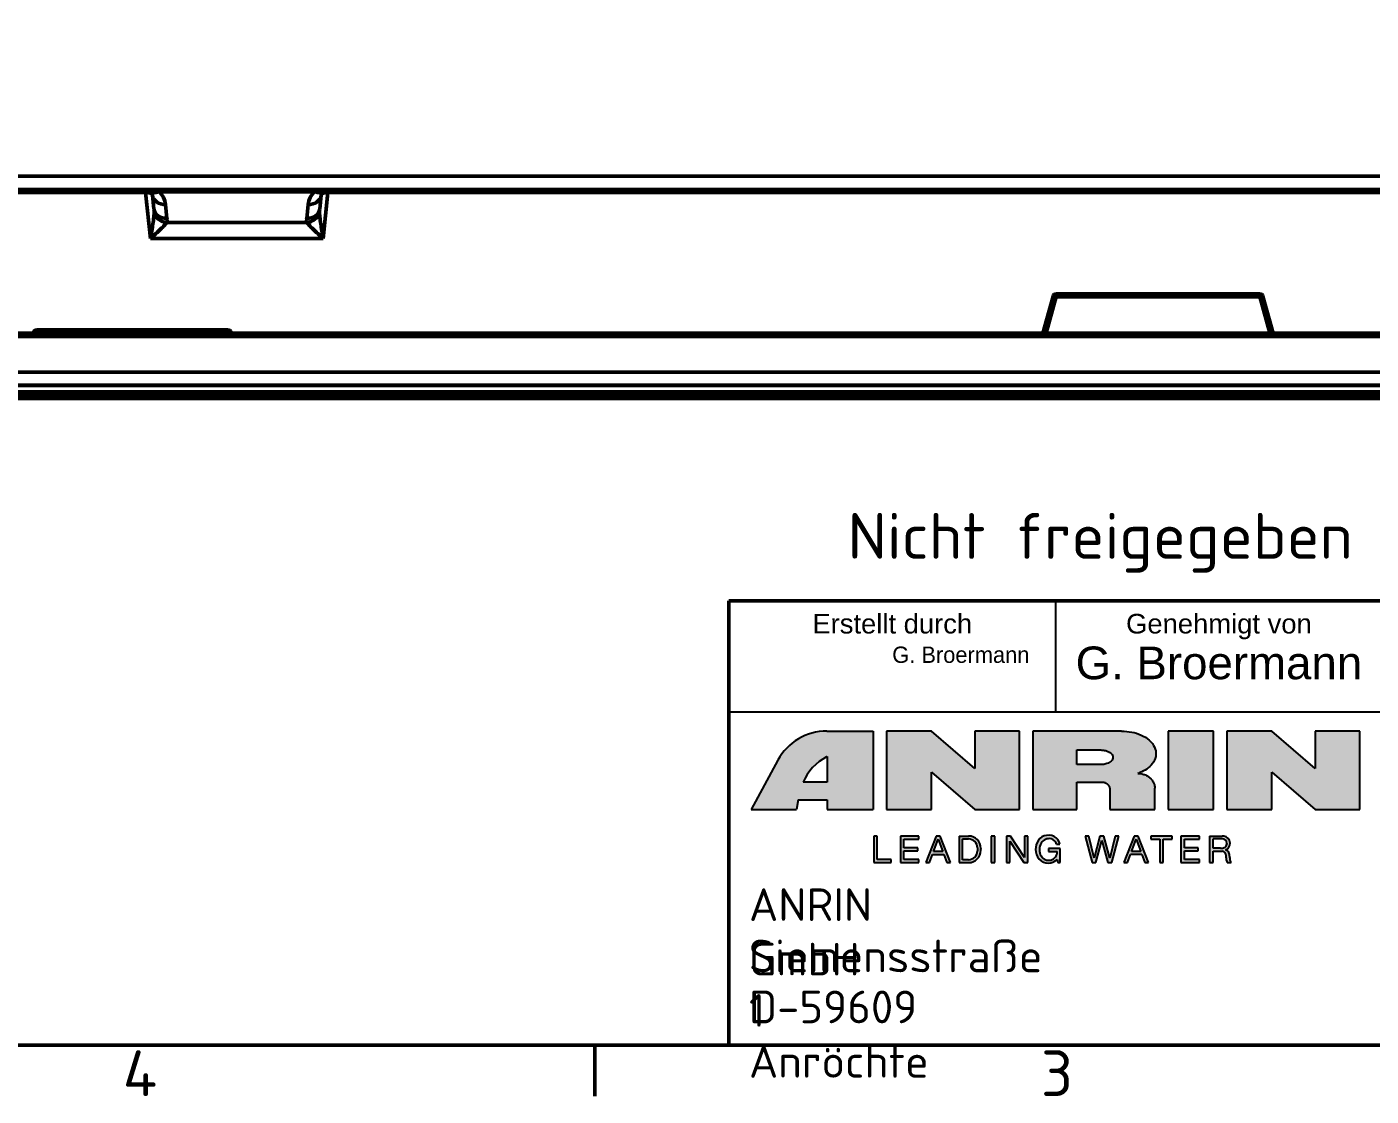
# Model space of a CAD drawing. Header units: millimetres. Extents: x 0 to 2219, y -32 to 1188.
# Drawn here: x 1174.5 to 1380.3, y 32.2 to 195.8 of the extents above; entities that cross this region are included whole.
import ezdxf
from ezdxf.enums import TextEntityAlignment as Align

# ---------------------------------------------------------------- set-up
doc = ezdxf.new("R2018")
doc.units = ezdxf.units.MM
doc.header["$LTSCALE"] = 2
doc.layers.get('0').update_dxf_attribs({"lineweight": 50})
for name, color, linetype, lineweight in [('Rahmen (ISO)', 7, 'Continuous', 50), ('Schraffur (ISO)', 7, 'Continuous', 50), ('Sichtbar (ISO)', 7, 'Continuous', 50), ('Sichtbar schmal (ISO)', 7, 'Continuous', 50), ('Skizziergeometrie (ISO)', 7, 'Continuous', 50), ('Symbol (ISO)', 7, 'Continuous', 50), ('Symbole(DIN)', 7, 'Continuous', 50), ('Titel (ISO)', 7, 'Continuous', 50)]:
    doc.layers.add(name, color=color, linetype=linetype, lineweight=lineweight)
doc.styles.add('Aktuell-DIN', font='arial.ttf')
doc.styles.add('Notiztext (DIN)', font='isocpeur.ttf')
doc.styles.get("Standard").update_dxf_attribs({"font": 'arial.ttf'})
doc.styles.add('TXT 3_5', font='isocpeur.ttf')
doc.styles.add('TXT 5_0', font='isocpeur.ttf')

# ---------------------------------------------------------------- blocks, each defined once
blk = doc.blocks.new('Ränder Standardrahmen')
at = {"layer": 'Rahmen (ISO)'}
blk.add_line((630.7500076293945, 20), (630.7500076293945, 16.10000014305115), dxfattribs=at)
at = {"layer": 'Rahmen (ISO)', "flags": 128}
blk.add_lwpolyline([(20, 20), (20, 574.0000152587891), (820.9999847412109, 574.0000152587891), (820.9999847412109, 20), (20, 20)], dxfattribs=at)
at = {"layer": 'Rahmen (ISO)', "char_height": 3.499999940395355, "attachment_point": 7, "style": 'Notiztext (DIN)'}
for s, insert in [('4', (594.611383488974, 16.10000005960465)), ('3', (664.8700415007283, 16.10000005960465))]:
    blk.add_mtext(s, dxfattribs=dict(at, insert=insert))
blk = doc.blocks.new('Schriftfelder Kundenzeichnung DE')
at = {"layer": 'Schraffur (ISO)'}
h = blk.add_hatch(color=256, dxfattribs=at)
edge = h.paths.add_edge_path(flags=0)
edge.add_line((108.683909823923, 225.3408427413095), (110.516742063923, 225.3408427413095))
edge.add_line((110.5167420639229, 225.3408427413095), (110.5167420639229, 227.2962102213095))
edge.add_arc((111.2257004586354, 225.8655982654567), 1.59664416, 116.3613146929463, 117.7482226645101)
edge.add_arc((112.3362595360138, 223.7546137413095), 3.981931800000001, 117.7482226645103, 156.5245153357833)
edge = h.paths.add_edge_path()
edge.add_arc((110.5045526805172, 224.9907311013095), 4.26078048, 90, 151.5119102653221)
edge.add_line((106.7596833415043, 227.0230214182844), (104.712935583923, 223.2515115813095))
edge.add_line((104.712935583923, 223.2515115813095), (108.171648543923, 223.2515115813095))
edge.add_line((108.171648543923, 223.2515115813095), (108.2998586025441, 223.9915139013095))
edge.add_line((108.2998586025441, 223.9915139013095), (110.5167420639229, 223.9915139013095))
edge.add_line((110.5167420639229, 223.9915139013095), (110.5167420639229, 223.2515115813095))
edge.add_line((110.5167420639229, 223.2515115813095), (114.045733623923, 223.2515115813095))
edge.add_line((114.045733623923, 223.2515115813095), (114.045733623923, 229.2515115813095))
edge.add_line((114.045733623923, 229.2515115813095), (110.5045526805172, 229.2515115813095))
for points in [[(125.252607783923, 223.2515115813095), (121.817400063923, 223.2515115813095), (118.505964063923, 226.1045144613095), (118.505964063923, 223.2515115813095), (115.070756343923, 223.2515115813095), (115.070756343923, 229.2515115813095), (118.505964063923, 229.2515115813095), (121.817400063923, 226.3985087013095), (121.817400063923, 229.2515115813095), (125.252607783923, 229.2515115813095)], [(140.097968583923, 223.2515115813095), (136.625119383923, 223.2515115813095), (136.625119383923, 229.2515115813095), (140.097968583923, 229.2515115813095)], [(147.869635023923, 229.2515115813095), (151.304842743923, 229.2515115813095), (151.304842743923, 223.2515115813095), (147.869635023923, 223.2515115813095), (144.558199023923, 226.1045144613095), (144.558199023923, 223.2515115813095), (141.122991303923, 223.2515115813095), (141.122991303923, 229.2515115813095), (144.558199023923, 229.2515115813095), (147.869635023923, 226.3985087013095)], [(114.092750823923, 221.2198260213095), (114.092750823923, 219.1891757013095), (115.437950823923, 219.1891757013095), (115.437950823923, 219.4171757013095), (114.362750823923, 219.4171757013095), (114.362750823923, 221.2198260213095)], [(117.539431743923, 220.9918260213095), (117.539431743923, 221.2198260213095), (116.127950823923, 221.2198260213095), (116.127950823923, 219.1891757013095), (117.539431743923, 219.1891757013095), (117.539431743923, 219.4171757013095), (116.399148063923, 219.4171757013095), (116.399148063923, 220.0905008613095), (117.454217463923, 220.0905008613095), (117.454217463923, 220.3185008613095), (116.399148063923, 220.3185008613095), (116.399148063923, 220.9918260213095)], [(123.086601303923, 221.2198260213095), (123.086601303923, 219.1891757013095), (123.356828463923, 219.1891757013095), (123.356828463923, 221.2198260213095)], [(124.262986023923, 221.2198260213095), (124.262986023923, 219.1891757013095), (124.518913143923, 219.1891757013095), (124.518913143923, 220.8277610613095), (125.589754863923, 219.1891757013095), (125.881309503923, 219.1891757013095), (125.881309503923, 221.2198260213095), (125.625382383923, 221.2198260213095), (125.625382383923, 219.5812406613095), (124.5545406639229, 221.2198260213095)], [(132.561861423923, 221.2198260213095), (132.155045343923, 219.5180909013095), (131.699562243923, 221.2198260213095), (131.4071755239229, 221.2198260213095), (130.951692423923, 219.5180909013095), (130.544876343923, 221.2198260213095), (130.268875503923, 221.2198260213095), (130.805499063923, 219.1891757013095), (131.097885783923, 219.1891757013095), (131.553368883923, 220.8909108213095), (132.008851983923, 219.1891757013095), (132.301238703923, 219.1891757013095), (132.837862263923, 221.2198260213095)], [(135.977502663923, 219.1891757013095), (136.247237223923, 219.1891757013095), (136.247237223923, 220.9918260213095), (136.924449183923, 220.9918260213095), (136.924449183923, 221.2198260213095), (135.300290703923, 221.2198260213095), (135.300290703923, 220.9918260213095), (135.977502663923, 220.9918260213095)], [(139.015114863923, 219.1891757013095), (139.015114863923, 219.4171757013095), (137.874831183923, 219.4171757013095), (137.874831183923, 220.0905008613095), (138.929900583923, 220.0905008613095), (138.929900583923, 220.3185008613095), (137.874831183923, 220.3185008613095), (137.874831183923, 220.9918260213095), (139.015114863923, 220.9918260213095), (139.015114863923, 221.2198260213095), (137.603633943923, 221.2198260213095), (137.603633943923, 219.1891757013095)]]:
    blk.add_hatch(color=256, dxfattribs=at).paths.add_polyline_path(points)
h = blk.add_hatch(color=256, dxfattribs=at)
edge = h.paths.add_edge_path(flags=0)
edge.add_line((129.642346503923, 227.8052701413094), (129.642346503923, 226.6901711013095))
edge.add_line((129.642346503923, 226.6901711013095), (131.480023983923, 226.6901711013095))
edge.add_spline(control_points=[(131.480023983923, 226.6901711013095), (131.5318805497063, 226.6916958227884), (131.6305581805931, 226.6945972085825), (131.7834079712094, 226.7187347864066), (131.9456075507691, 226.7621980947508), (132.1091953016572, 226.8344387768472), (132.2411939532879, 226.9285784099501), (132.3403721803921, 227.0402636060593), (132.396135090417, 227.1601969955236), (132.4018507240181, 227.2893400885062), (132.3685830476563, 227.4029543419422), (132.2920363050484, 227.5186120536297), (132.1869485253285, 227.6088157974424), (132.0663152088053, 227.6797835189072), (131.9581459113344, 227.7259415766284), (131.8527252149688, 227.7585600237585), (131.7479852451018, 227.7823689967755), (131.6253257673098, 227.8010784926916), (131.5313444046484, 227.8037896558978), (131.480023983923, 227.8052701413094)], knot_values=[-0.2348443077656115, -0.2348443077656115, -0.2348443077656115, -0.2348443077656115, -0.2192949338551818, -0.2052554725607108, -0.1885299087278163, -0.1690334631389931, -0.1519110800315538, -0.1403572958252844, -0.1244643519458432, -0.1133909403395071, -0.1022811609910772, -0.08951621207976893, -0.07231263734836829, -0.06124997503032472, -0.04759695909511757, -0.03714336058679168, -0.02818110863432662, -0.01538886339449367, 0, 0, 0, 0], degree=3, periodic=0)
edge.add_line((131.480023983923, 227.8052701413094), (129.642346503923, 227.8052701413094))
edge = h.paths.add_edge_path()
edge.add_spline(control_points=[(134.3150813439229, 226.0103985813095), (134.4168598895055, 226.0499850707431), (134.6939340057785, 226.1577522972583), (135.1242053294814, 226.422542312788), (135.5393193016908, 226.8579692208423), (135.7441753496952, 227.4401807852996), (135.6188050910975, 228.067237885474), (135.188165090126, 228.5998506058473), (134.5630450770148, 228.975213475255), (133.8338599334821, 229.208407002818), (133.3252697546637, 229.2368130615507), (133.0621032639229, 229.2515115813095)], knot_values=[0, 0, 0, 0, 0.03273779986462733, 0.08912287864097368, 0.1501897263755084, 0.2100176711255166, 0.2664548752384519, 0.3341424044766891, 0.4091241048504136, 0.4826164910825286, 0.5614219785737962, 0.5614219785737962, 0.5614219785737962, 0.5614219785737962], degree=3, periodic=0)
edge.add_line((133.0621032639229, 229.2515115813095), (126.2776305039229, 229.2515115813095))
edge.add_line((126.277630503923, 229.2515115813095), (126.277630503923, 223.2515115813094))
edge.add_line((126.277630503923, 223.2515115813095), (129.640630143923, 223.2515115813095))
edge.add_line((129.640630143923, 223.2515115813095), (129.640630143923, 225.3408427413095))
edge.add_line((129.640630143923, 225.3408427413095), (131.617366023923, 225.3408427413095))
edge.add_spline(control_points=[(131.617366023923, 225.3408427413095), (131.6488713517749, 225.3391210629297), (131.7096549333692, 225.3357994095647), (131.7990697278204, 225.3095878925087), (131.872281801242, 225.2741947818108), (131.9337235729713, 225.2322818866625), (131.9865197590555, 225.1865581139826), (132.0300926899619, 225.1373930018526), (132.0741991413703, 225.0750696916928), (132.1122919188791, 225.0043523735758), (132.1455681176842, 224.9096097331732), (132.1624950295837, 224.8218552984954), (132.1642300527399, 224.7638858272553), (132.164888943923, 224.7418713813095)], knot_values=[0, 0, 0, 0, 0.009437148749291642, 0.01820719669116636, 0.02774254030071362, 0.03371989700886165, 0.04047332671375441, 0.04864753822361823, 0.05335390803231722, 0.0633642127570237, 0.07261690739271422, 0.08340067882478427, 0.09000333732218208, 0.09000333732218208, 0.09000333732218208, 0.09000333732218208], degree=3, periodic=0)
edge.add_line((132.164888943923, 224.7418713813095), (132.164888943923, 223.2515115813094))
edge.add_line((132.164888943923, 223.2515115813095), (135.600096663923, 223.2515115813095))
edge.add_line((135.600096663923, 223.2515115813095), (135.600096663923, 224.8899704613095))
edge.add_spline(control_points=[(135.600096663923, 224.8899704613095), (135.5969135726795, 224.9497369570432), (135.5914782726407, 225.0517914731497), (135.5554397474652, 225.1884953475542), (135.5074912832181, 225.3128218758276), (135.4394430282167, 225.4367425261486), (135.3534139701515, 225.5517938194365), (135.2404039955451, 225.6704034442483), (135.111628615453, 225.7719278015089), (134.9566551882107, 225.8619626514578), (134.8241544066446, 225.9192584722618), (134.7024348326499, 225.9579576020105), (134.5708608940054, 225.9892465075556), (134.4424725479349, 226.0072562669392), (134.346413905029, 226.0096257119596), (134.3150813439229, 226.0103985813095)], knot_values=[0, 0, 0, 0, 0.01790270397454535, 0.03056983295888588, 0.04221164982264758, 0.057826131227419, 0.07280866371495635, 0.08518183669927369, 0.1068974509930123, 0.1217176774808403, 0.1388591343700172, 0.1500828583150381, 0.1599955145979027, 0.1794151422518301, 0.1888157834339211, 0.1888157834339211, 0.1888157834339211, 0.1888157834339211], degree=3, periodic=0)
h = blk.add_hatch(color=256, dxfattribs=at)
h.paths.add_polyline_path([(119.021969763923, 220.9790897013095), (119.375604997844, 220.0260197013095), (118.6683345300019, 220.0260197013095)], flags=0)
h.paths.add_polyline_path([(118.357824783923, 219.1891757013095), (118.079050503923, 219.1891757013095), (118.872720123923, 221.2198260213095), (119.1712194039229, 221.2198260213095), (119.964889023923, 219.1891757013095), (119.686114743923, 219.1891757013095), (119.4591581092633, 219.8008386213095), (118.5847814185826, 219.8008386213095)])
h = blk.add_hatch(color=256, dxfattribs=at)
edge = h.paths.add_edge_path(flags=0)
edge.add_line((122.022680343923, 220.3187820213095), (122.022680343923, 220.0902197013095))
edge.add_arc((121.344585543923, 220.0902197013095), 0.6780948, -90, 0, ccw=False)
edge.add_line((121.344585543923, 219.4121249013095), (120.888736383923, 219.4121249013095))
edge.add_line((120.888736383923, 219.4121249013095), (120.888736383923, 220.9968768213095))
edge.add_line((120.888736383923, 220.9968768213095), (121.344585543923, 220.9968768213095))
edge.add_arc((121.344585543923, 220.3187820213095), 0.6780948, 0, 90, ccw=False)
edge = h.paths.add_edge_path()
edge.add_line((122.292907503923, 220.2777335013095), (122.292907503923, 220.1312682213095))
edge.add_arc((121.350814983923, 220.1312682213095), 0.9420925200000002, -90, 0, ccw=False)
edge.add_line((121.350814983923, 219.1891757013095), (120.618509223923, 219.1891757013095))
edge.add_line((120.618509223923, 219.1891757013095), (120.618509223923, 221.2198260213095))
edge.add_line((120.618509223923, 221.2198260213095), (121.350814983923, 221.2198260213095))
edge.add_arc((121.350814983923, 220.2777335013095), 0.9420925200000002, 0, 90, ccw=False)
h = blk.add_hatch(color=256, dxfattribs=at)
edge = h.paths.add_edge_path()
edge.add_arc((127.4262397882722, 220.3651757013095), 0.9096000000000004, 108.7548966671923, 155.983844719467)
edge.add_arc((127.807688463923, 220.1952149180556), 1.3272, 155.9838447194682, 187.9914345018063)
edge.add_arc((127.5224852712298, 220.1551757013095), 1.039200000000001, 187.991434501805, 233.7769540661515)
edge.add_arc((127.4381004384694, 220.0399757013095), 0.8964000000000004, 233.7769540661532, 284.14111023393)
edge.add_arc((127.4187510198735, 220.1167757013095), 0.9755999999999999, 284.1411102339305, 316.1812399542431)
edge.add_line((128.1226791656291, 219.4412903013095), (128.193566103923, 219.1891757013095))
edge.add_line((128.193566103923, 219.1891757013095), (128.363966103923, 219.1891757013095))
edge.add_line((128.363966103923, 219.1891757013095), (128.363966103923, 220.2576428613095))
edge.add_line((128.363966103923, 220.2576428613095), (127.473759663923, 220.2576428613095))
edge.add_line((127.473759663923, 220.2576428613095), (127.473759663923, 220.0305529413095))
edge.add_line((127.473759663923, 220.0305529413095), (128.1257988137048, 220.0305529413095))
edge.add_arc((127.4694716349456, 220.0207757013095), 0.6564000000000001, -150.37950396507392, 0.8534663380053757, ccw=False)
edge.add_arc((127.7417420887227, 220.1755757013095), 0.9696000000000005, 148.1617581461661, 209.6204960349263, ccw=False)
edge.add_arc((127.5195022183124, 220.3135757013095), 0.708, 78.44410074413952, 148.1617581461653, ccw=False)
edge.add_arc((127.5550797393053, 220.4875757013095), 0.5304000000000002, 11.53554341040342, 78.44410074413878, ccw=False)
edge.add_line((128.074766103923, 220.5936428613095), (128.324366103923, 220.5936428613095))
edge.add_arc((127.6013750059995, 220.5276135320432), 0.7260000000000002, 5.21823285918623, 65.66421573335826)
edge.add_arc((127.4698379533712, 220.2367757013095), 1.045200000000001, 65.66421573336058, 108.7548966671922)
h = blk.add_hatch(color=256, dxfattribs=at)
h.paths.add_polyline_path([(134.535621877844, 220.0260197013095), (134.181986643923, 220.9790897013095), (133.8283514100019, 220.0260197013095)], flags=0)
h.paths.add_polyline_path([(134.032737003923, 221.2198260213095), (133.239067383923, 219.1891757013095), (133.517841663923, 219.1891757013095), (133.7447982985826, 219.8008386213095), (134.6191749892633, 219.8008386213095), (134.846131623923, 219.1891757013095), (135.124905903923, 219.1891757013095), (134.331236283923, 221.2198260213095)])
h = blk.add_hatch(color=256, dxfattribs=at)
edge = h.paths.add_edge_path(flags=0)
edge.add_line((140.771062743923, 220.9968768213095), (140.066121063923, 220.9968768213095))
edge.add_line((140.066121063923, 220.9968768213095), (140.066121063923, 220.2839815413095))
edge.add_line((140.066121063923, 220.2839815413095), (140.633433783923, 220.2839815413095))
edge.add_arc((140.633433783923, 221.1473537013095), 0.86337216, 270, 289.1620101958619)
edge.add_arc((140.824118943923, 220.5986092605525), 0.2824407600000001, 289.1620101958597, 360)
edge.add_line((141.106559703923, 220.5986092605525), (141.106559703923, 220.6613798613095))
edge.add_arc((140.771062743923, 220.6613798613095), 0.3354969600000001, 0, 90)
edge = h.paths.add_edge_path()
edge.add_line((139.796039943923, 221.2198260213095), (139.796039943923, 219.1891757013095))
edge.add_line((139.796039943923, 219.1891757013095), (140.066121063923, 219.1891757013095))
edge.add_line((140.066121063923, 219.1891757013095), (140.066121063923, 220.0568142213095))
edge.add_line((140.066121063923, 220.0568142213095), (140.757378303923, 220.0568142213095))
edge.add_arc((140.757378303923, 219.7724142213095), 0.2844, 12.877147864535516, 90, ccw=False)
edge.add_arc((138.890345279691, 219.3455902219524), 2.199600000000001, 0.34767452326332204, 12.877147864535289, ccw=False)
edge.add_arc((141.422298663923, 219.3609544686387), 0.3323999999999999, 180.3476745232685, 211.1167275824202)
edge.add_line((141.137725623923, 219.1891757013095), (141.4374325839229, 219.1891757013095))
edge.add_arc((141.810972903923, 219.4630769049109), 0.4632000000000002, 190.0760485959375, 216.2510084252529, ccw=False)
edge.add_arc((143.2228554653303, 219.7139626015817), 1.8972, 181.1097201713741, 190.0760485959349, ccw=False)
edge.add_arc((140.454974703923, 219.6603468330855), 0.8712000000000004, 1.10972017137414, 19.97247768533239)
edge.add_arc((140.977159143923, 219.8501224127102), 0.3156000000000001, 19.97247768533407, 85.20143695251477)
edge.add_arc((140.844616383923, 220.6563195945944), 0.5167545600000002, 287.9134775026913, 363.4992817117508)
edge.add_arc((140.7984608387399, 220.6534971813095), 0.5629963200000003, 3.499281711751236, 81.2837322856036)
edge.add_arc((140.7547331892268, 220.3682773413095), 0.8515486800000001, 81.2837322856041, 90)
edge.add_line((140.7547331892268, 221.2198260213095), (139.796039943923, 221.2198260213095))
at = {"layer": 'Skizziergeometrie (ISO)', "color": 7, "lineweight": 25}
for p, q in [((110.5045526805172, 229.2515115813095), (114.045733623923, 229.2515115813095)), ((114.045733623923, 229.2515115813095), (114.045733623923, 223.2515115813095)), ((115.070756343923, 229.2515115813095), (115.070756343923, 223.2515115813095)), ((118.505964063923, 229.2515115813095), (115.070756343923, 229.2515115813095)), ((121.817400063923, 226.3985087013095), (118.505964063923, 229.2515115813095)), ((125.252607783923, 229.2515115813095), (121.817400063923, 229.2515115813095)), ((121.817400063923, 229.2515115813095), (121.817400063923, 226.3985087013095)), ((125.252607783923, 223.2515115813095), (125.252607783923, 229.2515115813095)), ((126.277630503923, 229.2515115813095), (126.277630503923, 223.2515115813095)), ((133.0621032639229, 229.2515115813095), (126.277630503923, 229.2515115813095)), ((140.097968583923, 229.2515115813095), (136.625119383923, 229.2515115813095)), ((136.625119383923, 229.2515115813095), (136.625119383923, 223.2515115813095)), ((140.097968583923, 223.2515115813095), (140.097968583923, 229.2515115813095)), ((144.558199023923, 229.2515115813095), (141.122991303923, 229.2515115813095)), ((141.122991303923, 229.2515115813095), (141.122991303923, 223.2515115813095)), ((147.869635023923, 226.3985087013095), (144.558199023923, 229.2515115813095)), ((147.869635023923, 229.2515115813095), (147.869635023923, 226.3985087013095)), ((151.304842743923, 229.2515115813095), (147.869635023923, 229.2515115813095)), ((151.304842743923, 223.2515115813095), (151.304842743923, 229.2515115813095)), ((129.642346503923, 227.8052701413094), (131.480023983923, 227.8052701413094)), ((129.642346503923, 226.6901711013095), (129.642346503923, 227.8052701413094)), ((106.7596833415043, 227.0230214182844), (104.712935583923, 223.2515115813095)), ((110.5167420639229, 227.2962102213095), (110.5167420639229, 225.3408427413095)), ((131.480023983923, 226.6901711013095), (129.642346503923, 226.6901711013095)), ((110.5167420639229, 225.3408427413095), (108.683909823923, 225.3408427413095)), ((118.505964063923, 226.1045144613095), (121.817400063923, 223.2515115813095)), ((118.505964063923, 223.2515115813095), (118.505964063923, 226.1045144613095)), ((129.640630143923, 223.2515115813095), (129.640630143923, 225.3408427413095)), ((129.640630143923, 225.3408427413095), (131.617366023923, 225.3408427413095)), ((144.558199023923, 223.2515115813095), (144.558199023923, 226.1045144613095)), ((144.558199023923, 226.1045144613095), (147.869635023923, 223.2515115813095)), ((132.164888943923, 224.7418713813095), (132.164888943923, 223.2515115813095)), ((135.600096663923, 223.2515115813095), (135.600096663923, 224.8899704613095)), ((104.712935583923, 223.2515115813095), (108.171648543923, 223.2515115813095)), ((108.2998586025441, 223.9915139013095), (108.171648543923, 223.2515115813095)), ((108.2998586025441, 223.9915139013095), (110.5167420639229, 223.9915139013095)), ((110.5167420639229, 223.9915139013095), (110.5167420639229, 223.2515115813095)), ((110.5167420639229, 223.2515115813095), (114.045733623923, 223.2515115813095)), ((115.070756343923, 223.2515115813095), (118.505964063923, 223.2515115813095)), ((121.817400063923, 223.2515115813095), (125.252607783923, 223.2515115813095)), ((126.277630503923, 223.2515115813095), (129.640630143923, 223.2515115813095)), ((132.164888943923, 223.2515115813095), (135.600096663923, 223.2515115813095)), ((136.625119383923, 223.2515115813095), (140.097968583923, 223.2515115813095)), ((141.122991303923, 223.2515115813095), (144.558199023923, 223.2515115813095)), ((147.869635023923, 223.2515115813095), (151.304842743923, 223.2515115813095)), ((114.362750823923, 221.2198260213095), (114.092750823923, 221.2198260213095)), ((114.092750823923, 221.2198260213095), (114.092750823923, 219.1891757013095)), ((114.362750823923, 219.4171757013095), (114.362750823923, 221.2198260213095)), ((116.127950823923, 221.2198260213095), (116.127950823923, 219.1891757013095)), ((117.539431743923, 221.2198260213095), (116.127950823923, 221.2198260213095)), ((117.539431743923, 220.9918260213095), (117.539431743923, 221.2198260213095)), ((118.872720123923, 221.2198260213095), (118.079050503923, 219.1891757013095)), ((119.1712194039229, 221.2198260213095), (118.872720123923, 221.2198260213095)), ((119.964889023923, 219.1891757013095), (119.1712194039229, 221.2198260213095)), ((120.618509223923, 221.2198260213095), (121.350814983923, 221.2198260213095)), ((120.618509223923, 221.2198260213095), (120.618509223923, 219.1891757013095)), ((123.086601303923, 221.2198260213095), (123.086601303923, 219.1891757013095)), ((123.356828463923, 221.2198260213095), (123.086601303923, 221.2198260213095)), ((123.356828463923, 219.1891757013095), (123.356828463923, 221.2198260213095)), ((124.262986023923, 221.2198260213095), (124.262986023923, 219.1891757013095)), ((124.5545406639229, 221.2198260213095), (124.262986023923, 221.2198260213095)), ((125.625382383923, 219.5812406613095), (124.5545406639229, 221.2198260213095)), ((125.881309503923, 221.2198260213095), (125.625382383923, 221.2198260213095)), ((125.625382383923, 221.2198260213095), (125.625382383923, 219.5812406613095)), ((125.881309503923, 219.1891757013095), (125.881309503923, 221.2198260213095)), ((130.268875503923, 221.2198260213095), (130.805499063923, 219.1891757013095)), ((130.544876343923, 221.2198260213095), (130.268875503923, 221.2198260213095)), ((130.951692423923, 219.5180909013095), (130.544876343923, 221.2198260213095)), ((131.4071755239229, 221.2198260213095), (130.951692423923, 219.5180909013095)), ((131.699562243923, 221.2198260213095), (131.4071755239229, 221.2198260213095)), ((132.155045343923, 219.5180909013095), (131.699562243923, 221.2198260213095)), ((132.561861423923, 221.2198260213095), (132.155045343923, 219.5180909013095)), ((132.301238703923, 219.1891757013095), (132.837862263923, 221.2198260213095)), ((132.837862263923, 221.2198260213095), (132.561861423923, 221.2198260213095)), ((134.032737003923, 221.2198260213095), (133.239067383923, 219.1891757013095)), ((134.331236283923, 221.2198260213095), (134.032737003923, 221.2198260213095)), ((135.124905903923, 219.1891757013095), (134.331236283923, 221.2198260213095)), ((135.300290703923, 221.2198260213095), (135.300290703923, 220.9918260213095)), ((136.924449183923, 221.2198260213095), (135.300290703923, 221.2198260213095)), ((136.924449183923, 220.9918260213095), (136.924449183923, 221.2198260213095)), ((137.603633943923, 221.2198260213095), (137.603633943923, 219.1891757013095)), ((139.015114863923, 221.2198260213095), (137.603633943923, 221.2198260213095)), ((139.015114863923, 220.9918260213095), (139.015114863923, 221.2198260213095)), ((139.796039943923, 221.2198260213095), (139.796039943923, 219.1891757013095)), ((139.796039943923, 221.2198260213095), (140.7547331892268, 221.2198260213095)), ((116.399148063923, 220.9918260213095), (117.539431743923, 220.9918260213095)), ((116.399148063923, 220.3185008613095), (116.399148063923, 220.9918260213095)), ((117.454217463923, 220.3185008613095), (116.399148063923, 220.3185008613095)), ((117.454217463923, 220.0905008613095), (117.454217463923, 220.3185008613095)), ((118.6683345300019, 220.0260197013095), (119.021969763923, 220.9790897013095)), ((119.021969763923, 220.9790897013095), (119.375604997844, 220.0260197013095)), ((120.888736383923, 220.9968768213095), (121.344585543923, 220.9968768213095)), ((120.888736383923, 219.4121249013095), (120.888736383923, 220.9968768213095)), ((122.022680343923, 220.3187820213095), (122.022680343923, 220.0902197013095)), ((122.292907503923, 220.2777335013095), (122.292907503923, 220.2045008613095)), ((122.292907503923, 220.1312682213095), (122.292907503923, 220.2045008613095)), ((124.518913143923, 220.8277610613095), (125.589754863923, 219.1891757013095)), ((124.518913143923, 219.1891757013095), (124.518913143923, 220.8277610613095)), ((128.363966103923, 220.2576428613095), (127.473759663923, 220.2576428613095)), ((127.473759663923, 220.2576428613095), (127.473759663923, 220.0305529413095)), ((128.074766103923, 220.5936428613095), (128.324366103923, 220.5936428613095)), ((128.363966103923, 219.1891757013095), (128.363966103923, 220.2576428613095)), ((131.097885783923, 219.1891757013095), (131.553368883923, 220.8909108213095)), ((131.553368883923, 220.8909108213095), (132.008851983923, 219.1891757013095)), ((133.8283514100019, 220.0260197013095), (134.181986643923, 220.9790897013095)), ((134.181986643923, 220.9790897013095), (134.535621877844, 220.0260197013095)), ((135.300290703923, 220.9918260213095), (135.977502663923, 220.9918260213095)), ((135.977502663923, 220.9918260213095), (135.977502663923, 219.1891757013095)), ((136.247237223923, 219.1891757013095), (136.247237223923, 220.9918260213095)), ((136.247237223923, 220.9918260213095), (136.924449183923, 220.9918260213095)), ((137.874831183923, 220.3185008613095), (137.874831183923, 220.9918260213095)), ((137.874831183923, 220.9918260213095), (139.015114863923, 220.9918260213095)), ((138.929900583923, 220.3185008613095), (137.874831183923, 220.3185008613095)), ((138.929900583923, 220.0905008613095), (138.929900583923, 220.3185008613095)), ((140.066121063923, 220.2839815413095), (140.066121063923, 220.9968768213095)), ((140.771062743923, 220.9968768213095), (140.066121063923, 220.9968768213095)), ((140.633433783923, 220.2839815413095), (140.066121063923, 220.2839815413095)), ((141.106559703923, 220.6613798613095), (141.106559703923, 220.5986092605525)), ((114.092750823923, 219.1891757013095), (115.437950823923, 219.1891757013095)), ((115.437950823923, 219.4171757013095), (114.362750823923, 219.4171757013095)), ((115.437950823923, 219.1891757013095), (115.437950823923, 219.4171757013095)), ((116.127950823923, 219.1891757013095), (117.539431743923, 219.1891757013095)), ((116.399148063923, 220.0905008613095), (117.454217463923, 220.0905008613095)), ((116.399148063923, 219.4171757013095), (116.399148063923, 220.0905008613095)), ((117.539431743923, 219.4171757013095), (116.399148063923, 219.4171757013095)), ((117.539431743923, 219.1891757013095), (117.539431743923, 219.4171757013095)), ((118.079050503923, 219.1891757013095), (118.357824783923, 219.1891757013095)), ((118.357824783923, 219.1891757013095), (118.5847814185826, 219.8008386213095)), ((118.5847814185826, 219.8008386213095), (119.4591581092633, 219.8008386213095)), ((119.375604997844, 220.0260197013095), (118.6683345300019, 220.0260197013095)), ((119.4591581092633, 219.8008386213095), (119.686114743923, 219.1891757013095)), ((119.686114743923, 219.1891757013095), (119.964889023923, 219.1891757013095)), ((120.618509223923, 219.1891757013095), (121.350814983923, 219.1891757013095)), ((121.344585543923, 219.4121249013095), (120.888736383923, 219.4121249013095)), ((123.086601303923, 219.1891757013095), (123.356828463923, 219.1891757013095)), ((124.262986023923, 219.1891757013095), (124.518913143923, 219.1891757013095)), ((125.589754863923, 219.1891757013095), (125.881309503923, 219.1891757013095)), ((127.473759663923, 220.0305529413095), (128.1257988137048, 220.0305529413095)), ((128.1226791656291, 219.4412903013095), (128.193566103923, 219.1891757013095)), ((128.193566103923, 219.1891757013095), (128.363966103923, 219.1891757013095)), ((130.805499063923, 219.1891757013095), (131.097885783923, 219.1891757013095)), ((132.008851983923, 219.1891757013095), (132.301238703923, 219.1891757013095)), ((133.239067383923, 219.1891757013095), (133.517841663923, 219.1891757013095)), ((133.517841663923, 219.1891757013095), (133.7447982985826, 219.8008386213095)), ((134.6191749892633, 219.8008386213095), (133.7447982985826, 219.8008386213095)), ((134.535621877844, 220.0260197013095), (133.8283514100019, 220.0260197013095)), ((134.6191749892633, 219.8008386213095), (134.846131623923, 219.1891757013095)), ((134.846131623923, 219.1891757013095), (135.124905903923, 219.1891757013095)), ((135.977502663923, 219.1891757013095), (136.247237223923, 219.1891757013095)), ((137.603633943923, 219.1891757013095), (139.015114863923, 219.1891757013095)), ((137.874831183923, 219.4171757013095), (137.874831183923, 220.0905008613095)), ((137.874831183923, 220.0905008613095), (138.929900583923, 220.0905008613095)), ((139.015114863923, 219.4171757013095), (137.874831183923, 219.4171757013095)), ((139.015114863923, 219.1891757013095), (139.015114863923, 219.4171757013095)), ((139.796039943923, 219.1891757013095), (140.066121063923, 219.1891757013095)), ((140.066121063923, 219.1891757013095), (140.066121063923, 220.0568142213095)), ((140.066121063923, 220.0568142213095), (140.757378303923, 220.0568142213095)), ((141.137725623923, 219.1891757013095), (141.437432583923, 219.1891757013095))]:
    blk.add_line(p, q, dxfattribs=at)
for centre, radius, start, end in [((110.5045526805172, 224.9907311013095), 4.26078048, 90, 151.5119102653221), ((112.3362595360138, 223.7546137413095), 3.981931800000001, 117.7482226645103, 156.5245153357833), ((111.2257004586354, 225.8655982654567), 1.59664416, 116.3613146929463, 117.7482226645107), ((121.350814983923, 220.2777335013095), 0.9420925200000002, 0, 90), ((127.4262397882722, 220.3651757013095), 0.9096000000000003, 108.7548966671923, 155.983844719467), ((127.4698379533712, 220.2367757013095), 1.0452, 65.66421573336058, 108.7548966671922), ((127.6013750059995, 220.5276135320432), 0.7260000000000001, 5.21823285918623, 65.66421573335954), ((140.7547331892268, 220.3682773413095), 0.8515486800000001, 81.28373228560291, 90), ((140.7984608387399, 220.6534971813095), 0.5629963200000001, 3.499281711751236, 81.28373228560307), ((121.344585543923, 220.3187820213095), 0.6780948, 0, 90), ((127.807688463923, 220.1952149180556), 1.3272, 155.9838447194682, 187.9914345018063), ((127.7417420887227, 220.1755757013095), 0.9696000000000004, 148.1617581461661, 209.6204960349263), ((127.5195022183124, 220.3135757013095), 0.708, 78.44410074413948, 148.1617581461653), ((127.5550797393053, 220.4875757013095), 0.5304000000000001, 11.53554341040343, 78.44410074413803), ((140.633433783923, 221.1473537013095), 0.86337216, 270, 289.1620101958619), ((140.771062743923, 220.6613798613095), 0.3354969600000001, 0, 90), ((140.824118943923, 220.5986092605525), 0.2824407600000001, 289.1620101958597, 0), ((140.844616383923, 220.6563195945944), 0.5167545600000001, 287.9134775026913, 3.499281711750788), ((140.977159143923, 219.8501224127102), 0.3156000000000001, 19.97247768533407, 85.20143695251102), ((121.344585543923, 220.0902197013095), 0.6780948, 270, 0), ((121.350814983923, 220.1312682213095), 0.9420925200000002, 270, 0), ((127.5224852712298, 220.1551757013095), 1.0392, 187.9914345018049, 233.7769540661515), ((127.4694716349456, 220.0207757013095), 0.6564000000000002, 209.620496034926, 0.8534663380054042), ((127.4381004384694, 220.0399757013095), 0.8964000000000001, 233.7769540661532, 284.1411102339306), ((127.4187510198735, 220.1167757013095), 0.9756, 284.1411102339305, 316.1812399542453), ((140.757378303923, 219.7724142213095), 0.2844, 12.87714786453554, 90), ((138.890345279691, 219.3455902219524), 2.1996, 0.3476745232632531, 12.8771478645354), ((141.422298663923, 219.3609544686387), 0.3324, 180.3476745232684, 211.1167275824202), ((140.454974703923, 219.6603468330855), 0.8712000000000002, 1.10972017137414, 19.97247768533498), ((143.2228554653303, 219.7139626015817), 1.897200000000001, 181.1097201713741, 190.0760485959349), ((141.810972903923, 219.4630769049109), 0.4632000000000001, 190.0760485959374, 216.2510084252529)]:
    blk.add_arc(centre, radius, start, end, dxfattribs=at)
for points in [[(133.0621032639229, 229.2515115813095), (133.8462557746336, 229.1731832606335), (134.5467567336024, 228.9508963066916), (135.1805291676098, 228.5501993626232), (135.5884603104999, 228.0100583216921), (135.6915455727778, 227.4551806509307), (135.5056253722709, 226.8865226022367), (135.0966282800945, 226.4330500365676), (134.6174821356491, 226.1358183371737), (134.3150813439229, 226.0103985813095)], [(131.480023983923, 227.8052701413094), (131.6337114573302, 227.7974042545105), (131.7602543934786, 227.778668216014), (131.8476103684736, 227.7586399949592), (131.9474376584851, 227.7276192866132), (132.0727895797133, 227.6735140164714), (132.1679057855395, 227.6170236885778), (132.2965136999456, 227.5027595091251), (132.3654462706314, 227.3953225845159), (132.3957536732886, 227.2884386237863), (132.3909585201203, 227.1778083794296), (132.3269342643267, 227.0323454591179), (132.2511889104856, 226.9451007783633), (132.1130863736701, 226.843881760126), (131.9354261898252, 226.7635823321329), (131.7740744651306, 226.7195361121942), (131.6353101601302, 226.6982026876764), (131.480023983923, 226.6901711013095)], [(131.617366023923, 225.3408427413095), (131.7113174548353, 225.3319485701201), (131.7957290500455, 225.3081566243327), (131.881511213711, 225.2665189230023), (131.9309256235622, 225.2328871609209), (131.9819957731823, 225.1886975569888), (132.0362716725853, 225.1275755468387), (132.0634713555392, 225.0891676189483), (132.1109898819901, 225.0010619453961), (132.1418554303675, 224.9138349213411), (132.1615692363428, 224.8078144587696), (132.164888943923, 224.7418713813095)], [(134.3150813439229, 226.0103985813095), (134.4090228658445, 226.0069063152109), (134.6014678914223, 225.9808850555933), (134.6978822143886, 225.9578556442858), (134.8048405013295, 225.9238391369095), (134.9621127026067, 225.8556598942196), (135.090192730592, 225.7810983911076), (135.2604374112249, 225.6462891216501), (135.3457206480241, 225.5566436505373), (135.4353090299954, 225.4365538933147), (135.5102236484788, 225.2995538827619), (135.5522722654606, 225.190994664826), (135.5834603626697, 225.0682228510287), (135.600096663923, 224.8899704613095)]]:
    blk.add_spline(points, degree=3, dxfattribs=at)
at = {"layer": 'Titel (ISO)', "lineweight": 50}
for p, q in [((283.008889163923, 239.2203436413095), (103.008889163923, 239.2203436413095)), ((103.008889163923, 239.2203436413095), (103.008889163923, 205.2203436413095)), ((103.008889163923, 205.2203436413095), (283.008889163923, 205.2203436413095))]:
    blk.add_line(p, q, dxfattribs=at)
at = {"layer": 'Titel (ISO)', "lineweight": 25}
for p, q in [((128.008889163923, 239.2203436413095), (128.008889163923, 230.7203436413095)), ((103.008889163923, 230.7203436413095), (283.008889163923, 230.7203436413095))]:
    blk.add_line(p, q, dxfattribs=at)
at = {"layer": 'Symbole(DIN)', "color": 7, "char_height": 1.500000059604645, "attachment_point": 2, "style": 'Aktuell-DIN'}
for s, insert in [('\\fArial|b0|i0;Erstellt durch', (115.508889163923, 238.2203436413095)), ('\\fArial|b0|i0;Genehmigt von', (140.508889163923, 238.2203436413095))]:
    blk.add_mtext(s, dxfattribs=dict(at, insert=insert))
at = {"layer": 'Symbole(DIN)', "color": 7, "insert": (140.508889163923, 235.7203436413095), "char_height": 2.5, "width": 21.93025827407837, "attachment_point": 2, "style": 'Aktuell-DIN'}
blk.add_mtext('\\fArial|b0|i0;G. Broermann', dxfattribs=at)
at = {"layer": 'Symbole(DIN)', "color": 7, "lineweight": 30, "flags": 104}
for tag, height, p in [('AUTOR', 2.5, (115.508889163923, 235.7203436413095)), ('Artikelnummer', 3.00000011920929, (186.3422224972563, 235.7203436413095)), ('MATERIAL', 1.800000071525574, (236.3422224972563, 235.7203436413095)), ('VaultStatus', 2.000000029802322, (268.008889163923, 227.2203436413095)), ('BAUTEILNUMMER', 4.000000059604645, (186.3422224972563, 227.2203436413095)), ('Oberfläche', 2.5, (236.3422224972563, 227.2203436413095)), ('REVISIONSNUMMER', 4.000000059604645, (215.9255558305896, 227.2203436413095)), ('MASSE\\P3;', 3.00000011920929, (236.3422224972563, 218.7203436413095)), ('GENEHM.DAT._KONSTR.', 3.00000011920929, (268.008889163923, 218.7203436413095)), ('Dokumentenart', 2.5, (236.3422224972563, 210.2203436413094)), ('Anfänglicher_Ansichtsmaßstab', 2.5, (258.008889163923, 210.2203436413095)), ('Blattgröße', 2.5, (268.008889163923, 210.2203436413095)), ('Blattnummer', 2.5, (278.008889163923, 210.2203436413095))]:
    blk.add_attdef(tag, text='', height=height, dxfattribs=at).set_placement(p, align=Align.TOP_CENTER)
at = {"layer": 'Titel (ISO)', "char_height": 2.5, "attachment_point": 1, "style": 'TXT 5_0'}
for s, insert, width in [('\\fISOCPEUR|b0|i0;ANRIN GmbH', (104.5403373575877, 217.2203436413095), 16.91164970397949), ('\\fISOCPEUR|b0|i0;Siemensstraße 1', (104.5403373575877, 213.2959991612718), 21.75723314285278), ('\\fISOCPEUR|b0|i0;D-59609 Anröchte', (104.5403373575877, 209.3951105990694), 23.94448757171631)]:
    blk.add_mtext(s, dxfattribs=dict(at, insert=insert, width=width))

msp = doc.modelspace()

# ---------------------------------------------------------------- linework, layer by layer
at = {"layer": 'Sichtbar (ISO)'}
for p, q in [((1192.725861735051, 170.9723251821723), (1104.072562414604, 170.9723251821723)), ((1192.725861735051, 170.9723251821723), (1192.778413852684, 170.9723251821723)), ((1220.57922194128, 170.9723251821698), (1192.778413852684, 170.9723251821698)), ((1220.57922194128, 170.9723251821723), (1220.631774058913, 170.9723251821723)), ((1474.725861735051, 170.9723251821723), (1220.631774058913, 170.9723251821723)), ((1193.996134339937, 167.953260896587), (1193.772935748053, 170.0768536454399)), ((1219.584700045912, 170.0768536454399), (1219.361501454028, 167.953260896587)), ((1330.069975217201, 148.9723251821796), (1331.623962099971, 154.6052947887368)), ((1363.251678793883, 154.9723251821795), (1332.105957000081, 154.9723251821795)), ((1363.733673693993, 154.6052947887368), (1365.287660576763, 148.9723251821796)), ((1175.828852379436, 148.9723251821797), (1170.941806367885, 148.9723251821797)), ((1175.579518477827, 149.1017347047305), (1175.544843300766, 148.9723251821794)), ((1205.528783414529, 148.9723251821797), (1175.828852379436, 148.9723251821797)), ((1175.938445619122, 148.9849456378304), (1205.419190174842, 148.9849456378304)), ((1205.295154402993, 149.4723251821793), (1176.062481390972, 149.4723251821793)), ((1330.415829433305, 148.9723251821797), (1205.528783414529, 148.9723251821797)), ((1205.812792493198, 148.9723251821794), (1205.778117316137, 149.1017347047305)), ((1364.78117721262, 148.9717004598594), (1330.576458581344, 148.9717004598594)), ((1489.828852379435, 148.9723251821797), (1364.941806367885, 148.9723251821797)), ((1097.678817896982, 142.9723251821799), (1597.678817896982, 142.9723251821799)), ((1097.678817896982, 140.9723251821781), (1597.678817896982, 140.9723251821781)), ((1097.678817896982, 138.9723251821726), (1597.678817896982, 138.9723251821726))]:
    msp.add_line(p, q, dxfattribs=at)
for centre, radius, start, end in [((1192.778413852684, 169.9723251821722), 1.000000000000148, 6.000000000002947, 90), ((1220.57922194128, 169.9723251821722), 1.000000000000147, 90.00000000000813, 174.0000000000052), ((1332.105957000081, 154.4723251821795), 0.5000000000000001, 90.00000000003257, 164.5772315432133), ((1363.251678793883, 154.4723251821795), 0.5, 15.42276845678863, 90), ((1176.062481390971, 148.9723251821793), 0.499999999999976, 90, 165.0000000000084), ((1205.295154402993, 148.9723251821792), 0.5000000000000568, 15.00000000000538, 90)]:
    msp.add_arc(centre, radius, start, end, dxfattribs=at)
for centre, major_axis, start_param, end_param in [((1175.924993804943, 148.4592145257113), (0.1365348717038321, 0.509555078203599), 0.2487076090956233, 0.468262600160581), ((1205.432641989021, 148.4592145257113), (-0.1365348717038296, 0.5095550782035998), 5.81492270701901, 6.034477698083968)]:
    msp.add_ellipse(centre, major_axis=major_axis, ratio=0.9478129721465762, start_param=start_param, end_param=end_param, dxfattribs=at)
for points in [[(1330.576458581344, 148.9717004598594), (1330.523776488667, 148.9717004598594), (1330.468725218062, 148.9724991503219), (1330.415829433305, 148.9723251821797)], [(1364.941806367885, 148.9723251821797), (1364.88898839843, 148.9723251822577), (1364.833859307699, 148.9717004598594), (1364.78117721262, 148.9717004598594)]]:
    msp.add_open_spline(points, degree=3, dxfattribs=at)
at = {"layer": 'Sichtbar schmal (ISO)'}
for p, q in [((1592.678817896982, 173.0100650877869), (602.6788178969823, 173.0100650877869)), ((1192.725861735051, 170.9723251821723), (1192.725861735051, 170.4723251821725)), ((1220.631774058913, 170.9723251821723), (1220.631774058913, 170.4723251821725)), ((1104.072562414604, 170.4723251821725), (1192.725861735051, 170.4723251821725)), ((1192.830391775389, 170.477788281989), (1192.725861735051, 170.4723251821725)), ((1192.725861735051, 170.4723251821725), (1193.463006634239, 163.4588599557347)), ((1218.625493401354, 170.6106292707473), (1194.732142392606, 170.6106292707481)), ((1219.894629159726, 163.4588599557347), (1220.631774058913, 170.4723251821725)), ((1220.631774058913, 170.4723251821725), (1220.527244018576, 170.477788281989)), ((1220.631774058913, 170.4723251821725), (1474.725861735051, 170.4723251821725)), ((1195.985178130673, 166.5240137345439), (1195.761979538789, 168.6476064833959)), ((1217.595656255175, 168.6476064833959), (1217.372457663291, 166.5240137345439)), ((1195.920063958357, 165.9163160886622), (1217.437571835607, 165.9163160886622)), ((1219.894629159726, 163.4588599557347), (1193.463006634239, 163.4588599557347)), ((1330.576458581344, 148.9717004598594), (1332.105957000081, 154.5159030535535)), ((1332.105957000081, 154.9723251821794), (1332.105957000081, 154.5159030535534)), ((1332.105957000081, 154.5159030535535), (1363.251678793883, 154.5159030535535)), ((1363.251678793883, 154.5159030535534), (1363.251678793883, 154.9723251821794)), ((1363.251678793883, 154.5159030535535), (1364.78117721262, 148.9717004598594)), ((1097.678817896982, 148.4723251821799), (1597.678817896982, 148.4723251821799)), ((1175.938445619122, 148.9849456378304), (1176.062481390972, 149.4478534403269)), ((1176.062481390972, 149.4723251821793), (1176.062481390972, 149.4478534403269)), ((1176.062481390972, 149.4478534403269), (1205.295154402993, 149.4478534403269)), ((1205.295154402993, 149.4478534403269), (1205.295154402993, 149.4723251821793)), ((1205.295154402993, 149.4478534403269), (1205.419190174842, 148.9849456378304)), ((1597.678817896982, 140.9979835331529), (1097.678817896982, 140.9979835331529)), ((1097.678817896982, 139.9723251821728), (1597.678817896982, 139.9723251821728)), ((1597.678817896982, 139.4723251821728), (1097.678817896982, 139.4723251821728))]:
    msp.add_line(p, q, dxfattribs=at)
for centre, start, end in [((1192.778413852684, 168.3340210935931), 5.999999999997166, 49.36462714622085), ((1220.57922194128, 168.3340210935931), 130.6353728538508, 174.0000000000028)]:
    msp.add_arc(centre, 3, start, end, dxfattribs=at)
for centre, major_axis, ratio, start_param, end_param in [((1192.778413852684, 170.4723251821723), (-3.320098102693736e-15, 0.500000000000005), 0.1039620511844937, 4.723315397428099, 6.283185307179513), ((1220.57922194128, 170.4723251821723), (-1.694065894508601e-18, 0.4999999999999949), 0.1039620511843891, 0, 1.559869909751539), ((1192.778413852684, 169.9723251821722), (0.9945218953682129, 0.1045284632676489), 0.5000000000003272, 0, 1.466076571674986), ((1194.732142392606, 172.2489333593265), (-1.302485693281144, -1.517738784770968), 0.6810405875138333, 0, 0.8999751750620559), ((1195.761979538789, 170.2859105719742), (-1.989043790736523, -0.209056926535396), 0.8176675594943955, 0, 1.485066648182283), ((1217.595656255175, 170.2859105719742), (1.989043790736533, -0.2090569265353988), 0.8176675594943958, 4.798118658997304, 6.283185307179657), ((1218.625493401354, 172.248933359323), (1.302485693283795, -1.517738784768649), 0.6810405875128489, 5.383210132115092, 6.283185307179834), ((1220.57922194128, 169.9723251821722), (0.9945218953682133, -0.1045284632676387), 0.5000000000003251, 1.675516081914657, 3.141592653589651), ((1195.985178130673, 168.1623178231223), (-1.989043790736532, -0.209056926535295), 0.8176675594943953, 4.465864977190934e-14, 1.485066648182396), ((1192.968653291982, 168.1623178231223), (0.4095184919991509, -2.102565965195202), 0.4603243934822707, 1.088693593227468, 1.382182875071786), ((1195.920063958327, 167.5546201772902), (-1.899887613534468, 0.6248416246845147), 0.804955085895377, 0.5093069512286021, 1.829595755812052), ((1217.372457663291, 168.1623178231223), (1.989043790736535, -0.209056926535397), 0.8176675594943963, 4.798118658997303, 6.283185307179656), ((1217.437571835638, 167.5546201772902), (-1.899887613534509, -0.6248416246842976), 0.8049550858953828, 1.311996897777906, 2.632285702361425), ((1220.388982501982, 168.1623178231223), (-0.4095184919991506, -2.102565965195202), 0.4603243934822704, 4.9010024321078, 5.194491713952117), ((1192.968653291982, 166.5240137345439), (3.017854119329049, -0.2927770196774111), 0.6892710456067039, 6.129527570184058, 6.423016852039539), ((1220.388982501982, 166.5240137345439), (3.017854119329049, 0.2927770196774109), 0.6892710456067036, 3.001761108729841, 3.295250390594416), ((1332.105957000081, 154.4723251821795), (-0.4819949001099464, 0.1329696065572896), 0.08403982424872866, 4.73556918584583, 6.283185307179842), ((1363.251678793883, 154.4723251821795), (0.4819949001099544, 0.1329696065572894), 0.08403982424873231, 1.848793048274745e-11, 1.547616121343193), ((1176.062481390972, 148.9723251821793), (-0.4829629131445402, 0.1294095225512537), 0.9478129721466682, 4.961096589480409, 6.283185307179585), ((1205.295154402993, 148.9723251821793), (0.4829629131445158, 0.1294095225513697), 0.9478129721466712, 0, 1.322088717698948)]:
    msp.add_ellipse(centre, major_axis=major_axis, ratio=ratio, start_param=start_param, end_param=end_param, dxfattribs=at)
for points, knots in [([(1194.732142392606, 170.6106292707481), (1194.445726230475, 170.7335268856883), (1194.127472400991, 170.8232902057361), (1193.468802327543, 170.9427384148566), (1193.122384867491, 170.9723251821698), (1192.778413852684, 170.9723251821698)], [0, 0, 0, 0, 0.1546304173598511, 0.1546304173598511, 0.3122577385819482, 0.3122577385819482, 0.3122577385819482, 0.3122577385819482]), ([(1220.57922194128, 170.9723251821698), (1220.408873322917, 170.9723251821698), (1220.237958060741, 170.9650695378143), (1219.898867440718, 170.9357733051792), (1219.730734930395, 170.9137416568956), (1219.565936003293, 170.8841725188071), (1219.401137076191, 170.8546033807187), (1219.238349408042, 170.8172438426264), (1218.922830235397, 170.726271999229), (1218.77008759572, 170.6726728422042), (1218.625493401354, 170.6106292707464)], [-0.3122541752710811, -0.3122541752710811, -0.3122541752710811, -0.3122541752710811, -0.2341906314533108, -0.2341906314533108, -0.1561270876355406, -0.1561270876355406, -0.1561270876355406, -0.07806354381777028, -0.07806354381777028, 0, 0, 0, 0]), ([(1194.016071130541, 167.3545024671743), (1194.011189639597, 167.2436710221038), (1194.002979530537, 167.1262668419515), (1193.963142770506, 166.6733016465514), (1193.916095584524, 166.3047348037718), (1193.860506652298, 165.9175960423848), (1193.814457880835, 165.5968979531478), (1193.762077108606, 165.2613234379825), (1193.629960410599, 164.4444852486467), (1193.546075045655, 163.9494299630965), (1193.463006634239, 163.4588599557347)], [-0.5397985557204532, -0.5397985557204532, -0.5397985557204532, -0.5397985557204532, -0.4793183596100257, -0.4793183596100257, -0.319211708000877, -0.319211708000877, -0.319211708000877, -0.1865825259959177, -0.1865825259959177, 0.001001595217420225, 0.001001595217420225, 0.001001595217420225, 0.001001595217420225]), ([(1219.894629159726, 163.4588599557347), (1219.811560863483, 163.9494292829318), (1219.727675617162, 164.4444838703608), (1219.595558891208, 165.2613221177532), (1219.543177998941, 165.5968973521003), (1219.497129133664, 165.9175960981101), (1219.441540196968, 166.3047348947696), (1219.394493021863, 166.6733016617683), (1219.354656263161, 167.1262668460803), (1219.346446154254, 167.2436710246687), (1219.341564663423, 167.3545024671743)], [-0.6404266045664647, -0.6404266045664647, -0.6404266045664647, -0.6404266045664647, -0.4528427434345451, -0.4528427434345451, -0.3202133022832324, -0.3202133022832324, -0.3202133022832324, -0.1601066511416162, -0.1601066511416162, -0.09962645605482112, -0.09962645605482112, -0.09962645605482112, -0.09962645605482112]), ([(1193.463006634239, 163.4588599557347), (1193.81239186409, 163.7699965754746), (1194.165142643901, 164.0839850830973), (1194.728435880158, 164.6012790848891), (1194.95420341614, 164.8135580039139), (1195.158020336364, 165.015926117831), (1195.404063055962, 165.2602198744682), (1195.620805875476, 165.4920614180102), (1195.833622386441, 165.7747490779132), (1195.882447407344, 165.847690168319), (1195.920063958327, 165.9163160886677)], [-0.001001595217420225, -0.001001595217420225, -0.001001595217420225, -0.001001595217420225, 0.1865825259959177, 0.1865825259959177, 0.319211708000877, 0.319211708000877, 0.319211708000877, 0.4793183596100257, 0.4793183596100257, 0.5397985557204524, 0.5397985557204524, 0.5397985557204524, 0.5397985557204524]), ([(1217.437571835638, 165.9163160886677), (1217.475188385743, 165.8476901699198), (1217.524013405873, 165.7747490804778), (1217.736829910573, 165.4920614275389), (1217.953572681939, 165.2602199318159), (1218.199615422184, 165.015926152995), (1218.403432758349, 164.8135576247001), (1218.629200801349, 164.6012782497622), (1219.192494132906, 164.083984208889), (1219.545244414291, 163.769996144092), (1219.894629159726, 163.4588599557347)], [0.09962645605482175, 0.09962645605482175, 0.09962645605482175, 0.09962645605482175, 0.1601066511416162, 0.1601066511416162, 0.3202133022832324, 0.3202133022832324, 0.3202133022832324, 0.4528427434345451, 0.4528427434345451, 0.6404266045664647, 0.6404266045664647, 0.6404266045664647, 0.6404266045664647])]:
    msp.add_open_spline(points, degree=3, knots=knots, dxfattribs=at)

# ---------------------------------------------------------------- block references
at = {"xscale": 2, "yscale": 2, "zscale": 2}
msp.add_blockref('Ränder Standardrahmen', (0, 0), dxfattribs=at)
ref = msp.add_blockref('Schriftfelder Kundenzeichnung DE', (1075.982221672154, -370.440687282619), dxfattribs=dict(xscale=2, yscale=2, zscale=2))
lines = msp.add_mtext('G. Broermann', dxfattribs={"layer": 'Symbole(DIN)', "color": 7, "insert": (1307, 100.9999999999999), "char_height": 2.5, "attachment_point": 1})
ref.add_attrib('AUTOR', '', (1307, 100.9999999999999), dxfattribs={"flags": 104}).embed_mtext(lines)

# ---------------------------------------------------------------- texts
at = {"layer": 'Symbol (ISO)', "insert": (1468.919585646025, 121.4261360235072), "char_height": 6.99999988079071, "width": 329.5519256591797, "attachment_point": 2, "style": 'TXT 3_5'}
msp.add_mtext('\\fISOCPEUR|b0|i0;Nicht freigegeben für die Querentwässerung von stark befahrenen Straßen!', dxfattribs=at)

doc.saveas('drawing.dxf')
